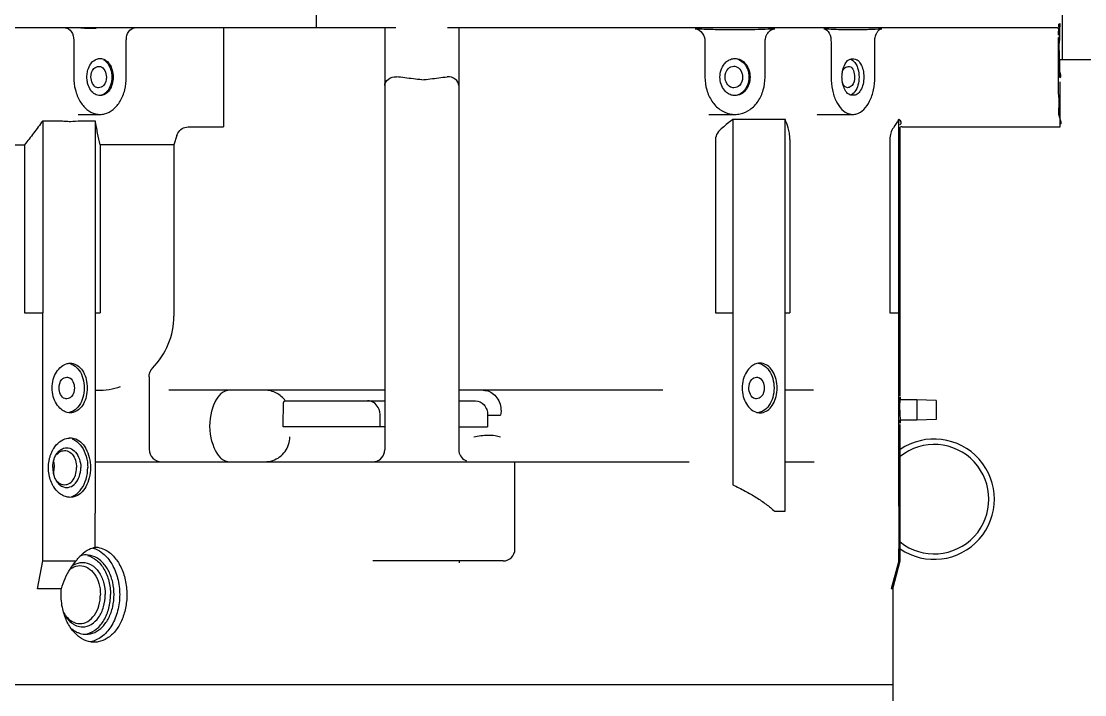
# Model space of a CAD drawing. Extents: x -18489 to 195597, y -1599 to 112111.
# Drawn here: x -16716.6 to -16662.1, y 8148.3 to 8182.8 of the extents above; entities that cross this region are included whole.
import ezdxf

# ---------------------------------------------------------------- set-up
doc = ezdxf.new("R2010")
doc.units = 0
doc.header["$LTSCALE"] = 100
doc.layers.add('188K-SM-03-F10-MECH-EQ-Y2257103$0$Micron CUP L10 CDA EQU$0$M-EQPM-AD', color=5, linetype='Continuous')

# ---------------------------------------------------------------- blocks, each defined once
blk = doc.blocks.new('188K-SM-03-F10-MECH-EQ-Y2257103$0$Micron CUP L10 CDA EQU$0$XCM7Q30CDA-200K$0$xCUP-L40-M03-HVAC-EQ$0$xCUP-L40-M03-HVAC-EQ$0$XCUP-L40-HVAC-EQ$0$C700')
for p, q in [((-558.58, -219.44), (-558.58, -113.21)), ((-558.58, -170.18), (536.79, -170.18)), ((-558.58, -219.44), (-562.38, -233.66)), ((-561.64, -233.66), (-557.82, -219.44)), ((-558.58, -219.44), (-557.82, -219.44)), ((-132.79, -219.44), (-120.54, -219.44)), ((-120.54, -219.44), (-123.25, -233.66)), ((-561.64, -233.66), (-562.38, -233.66)), ((-562.38, -233.66), (-562.38, -303.55)), ((-561.64, -233.66), (-561.64, -239.82)), ((-359.08, -233.66), (-292.27, -233.66)), ((-336.67, -233.54), (-336.68, -233.55)), ((-336.64, -232.6), (-336.64, -232.6)), ((-123.25, -233.66), (-140.38, -233.66)), ((-123.25, -233.66), (-123.22, -250.64)), ((-365.08, -239.65), (-365.08, -284.43)), ((-150.11, -240.65), (-150.11, -243.87)), ((-150.11, -243.87), (-150.11, -245.37)), ((-149.41, -240.51), (-149.6, -240.55)), ((-150.11, -245.37), (-150.13, -247.98)), ((-123.22, -250.64), (-123.25, -360.6)), ((-498.13, -259.04), (-503.56, -259.04)), ((-503.56, -259.04), (-503.56, -459.67)), ((-150.11, -458.92), (-150.11, -258.01)), ((-561.64, -261.69), (-561.64, -459.67)), ((-476.64, -459.67), (-476.64, -272.62)), ((-129.16, -276.74), (-129.29, -276.38)), ((-129.07, -276.98), (-129.16, -276.74)), ((-503.56, -284.43), (-518.41, -284.43)), ((-270.15, -284.43), (-454.29, -284.43)), ((-150.11, -284.43), (-270.15, -284.43)), ((-214.71, -286.13), (-214.71, -286.14)), ((-214.71, -286.14), (-214.05, -286.8)), ((-129.16, -286.03), (-129.29, -286.39)), ((-129.07, -285.79), (-129.16, -286.03)), ((-336.37, -506.58), (-336.37, -289.69)), ((-298.39, -506.58), (-298.39, -290.43)), ((-177.72, -327.82), (-177.72, -290.78)), ((-562.37, -304.11), (-562.36, -304.39)), ((-562.37, -304.11), (-562.36, -304.39)), ((-562.36, -304.39), (-562.36, -304.53)), ((-562.36, -304.53), (-562.36, -304.66)), ((-562.36, -304.53), (-562.33, -305.74)), ((-562.36, -304.66), (-562.33, -305.69)), ((-336.37, -302.27), (-351.09, -302.27)), ((-351.09, -308.3), (-351.09, -302.27)), ((-298.39, -302.27), (-246.46, -302.27)), ((-296.1, -302.27), (-296.1, -307.43)), ((-246.46, -302.27), (-246.46, -308.3)), ((-580.89, -306.09), (-570.93, -305.74)), ((-580.89, -315.68), (-580.89, -306.09)), ((-570.93, -305.74), (-562.33, -305.74)), ((-570.93, -316.03), (-570.93, -305.74)), ((-580.89, -315.68), (-570.93, -316.03)), ((-336.37, -315.65), (-344.86, -315.65)), ((-247.44, -315.65), (-298.39, -315.65)), ((-570.93, -316.03), (-562.33, -316.03)), ((-562.38, -318.22), (-562.38, -455.73)), ((-562.37, -317.66), (-562.36, -317.39)), ((-562.37, -317.66), (-562.36, -317.39)), ((-562.36, -317.24), (-562.33, -316.03)), ((-562.36, -317.11), (-562.33, -316.08)), ((-562.36, -317.24), (-562.36, -317.11)), ((-562.36, -317.39), (-562.36, -317.24)), ((-518.05, -320.99), (-503.56, -320.99)), ((-518.05, -320.99), (-503.56, -320.99)), ((-440.9, -320.99), (-336.42, -320.99)), ((-298.34, -320.99), (-187.79, -320.99)), ((-213.93, -318.48), (-214.71, -319.29)), ((-150.11, -320.99), (-151.24, -320.99)), ((-179.54, -332.37), (-179.53, -332.36)), ((-190.41, -446.56), (-190.41, -358.98)), ((-557.06, -360.6), (-561.64, -360.6)), ((-557.06, -449.37), (-557.06, -360.6)), ((-503.56, -360.6), (-505.94, -360.6)), ((-505.94, -449.37), (-505.94, -360.6)), ((-467.79, -360.6), (-476.64, -360.6)), ((-467.79, -449.37), (-467.79, -360.6)), ((-150.11, -360.6), (-152.62, -360.6)), ((-152.62, -446.56), (-152.62, -360.6)), ((-113.86, -360.6), (-123.25, -360.6)), ((-123.25, -458.92), (-123.25, -360.6)), ((-113.86, -446.56), (-113.86, -360.6)), ((-191.88, -451.33), (-190.41, -446.56)), ((-190.41, -446.56), (-152.62, -446.56)), ((-27.47, -446.56), (-113.86, -446.56)), ((-563.47, -455.81), (-644.26, -455.81)), ((-644.26, -455.81), (-644.26, -478.9)), ((-197.95, -455.81), (-215.8, -455.81)), ((-215.8, -506.58), (-215.8, -455.81)), ((-561.64, -459.67), (-561.68, -459.67)), ((-519.82, -462.15), (-538.19, -462.15)), ((-519.74, -462.15), (-519.74, -462.15)), ((-476.64, -459.67), (-503.56, -459.67)), ((-464.47, -462.15), (-477.81, -462.15)), ((-464.39, -462.15), (-464.41, -462.15)), ((-141.37, -462.15), (-152.6, -462.15)), ((-142.62, -458.92), (-150.11, -458.92)), ((-141.34, -462.15), (-141.35, -462.15)), ((-123.25, -458.92), (-131.83, -458.92)), ((-534.23, -474.56), (-534.05, -474.89)), ((-643.27, -501.51), (-643.27, -481.19)), ((-549.38, -481.19), (-549.38, -499.04)), ((-526.99, -499.04), (-526.99, -481.19)), ((-493.21, -481.19), (-493.21, -499.04)), ((-462.4, -499.04), (-462.4, -481.19)), ((-166.06, -481.19), (-166.06, -500.16)), ((-139.13, -500.16), (-139.13, -481.19)), ((-684.79, -490.14), (-643.91, -490.14)), ((-645.3, -552.94), (-645.3, -490.14)), ((-643.89, -491.17), (-643.88, -492.99)), ((-644.16, -508.62), (-644.16, -508.74)), ((-330.62, -506.58), (-642.84, -506.58)), ((310.72, -506.58), (-304.15, -506.58)), ((-263.41, -506.58), (-263.41, -538.32))]:
    blk.add_line(p, q)
for points in [[(-336.64, -232.6), (-336.67, -233.07), (-336.71, -233.39), (-336.72, -233.42)], [(-214.05, -286.8), (-213.28, -287.74), (-212.51, -288.85), (-211.77, -290.13), (-211.08, -291.56), (-210.46, -293.15), (-209.93, -294.86), (-209.5, -296.68), (-209.18, -298.59), (-208.97, -300.55), (-208.9, -302.54), (-208.95, -304.53), (-209.13, -306.51), (-209.43, -308.42), (-209.85, -310.25), (-210.36, -311.97), (-210.96, -313.58), (-211.64, -315.04), (-212.37, -316.35), (-213.14, -317.5), (-213.93, -318.48)], [(-177.72, -327.92), (-177.72, -328.02), (-177.73, -328.29), (-177.75, -328.57), (-177.79, -328.84), (-177.83, -329.11), (-177.89, -329.38), (-177.96, -329.64), (-178.04, -329.9), (-178.12, -330.15), (-178.22, -330.39), (-178.32, -330.62), (-178.43, -330.84), (-178.55, -331.05), (-178.66, -331.25), (-178.78, -331.44), (-178.91, -331.61), (-179.03, -331.78), (-179.15, -331.93), (-179.27, -332.07), (-179.38, -332.2), (-179.48, -332.3), (-179.53, -332.35)], [(-191.88, -451.33), (-192.1, -451.91), (-192.45, -452.62), (-192.89, -453.29), (-193.4, -453.89), (-193.99, -454.42), (-194.64, -454.88), (-195.35, -455.25), (-196.09, -455.53), (-196.86, -455.71), (-197.65, -455.8), (-197.95, -455.81)]]:
    blk.add_lwpolyline(points)
for centre, radius, start, end in [((-359.08, -239.65), 6, 90, 180), ((-579.83, -265.24), 30.79, 55.4711, 304.5289), ((-579.83, -265.24), 27.99, 51.367, 308.633), ((-342.37, -290.43), 6, 7.0566, 70), ((-292.39, -290.43), 6, 99.0029, 180), ((-219.04, -290.78), 6.35, 47.0518, 90), ((-184.07, -290.78), 6.35, 0, 89.9964), ((-219.04, -314.65), 6.35, 270, 312.9907), ((-152.43, -358.98), 37.98, 135.3369, 180), ((-563.36, -450.73), 5.08, 270, 281.0389)]:
    blk.add_arc(centre, radius, start, end)
for points, knots in [([(-166.33, -216.41), (-166.33, -214.07), (-165.88, -209.49), (-163.89, -203.11), (-160.72, -197.77), (-156.57, -193.89), (-152.58, -192.24), (-150.23, -192.04), (-149.55, -192.04)], [0, 0, 0, 0, 7.014846, 13.723668, 19.900582, 25.448703, 30.480275, 32.495264, 32.495264, 32.495264, 32.495264]), ([(-162.65, -216.41), (-162.65, -213.61), (-161.99, -208.15), (-159.09, -200.79), (-154.54, -195.14), (-150.17, -192.76), (-147.79, -192.27), (-147.48, -192.22)], [0, 0, 0, 0, 8.400631, 16.318618, 23.433928, 29.759765, 30.711026, 30.711026, 30.711026, 30.711026]), ([(-149.55, -192.04), (-148.6, -192.05), (-145.94, -192.37), (-143.48, -193.58), (-142.1, -194.57)], [0, 0, 0, 0, 2.861693, 7.962382, 7.962382, 7.962382, 7.962382]), ([(-145.42, -196.1), (-146.93, -196.1), (-150.12, -196.85), (-154.2, -199.93), (-157.34, -204.52), (-159.33, -210.18), (-159.78, -214.31), (-159.78, -216.41)], [0, 0, 0, 0, 4.548065, 9.482867, 14.986156, 21.004471, 27.320125, 27.320125, 27.320125, 27.320125]), ([(-146.11, -196.41), (-147.82, -196.83), (-151.23, -198.69), (-155.01, -203.4), (-157.43, -209.53), (-157.98, -214.08), (-157.98, -216.41)], [0, 0, 0, 0, 5.271531, 11.200956, 17.799279, 24.799805, 24.799805, 24.799805, 24.799805]), ([(-142.11, -200.06), (-142.6, -199.96), (-144.66, -199.76), (-148.49, -200.91), (-152.29, -204.76), (-154.73, -210.16), (-155.29, -214.29), (-155.29, -216.41)], [0, 0, 0, 0, 1.520957, 6.159853, 11.368399, 17.289726, 23.667163, 23.667163, 23.667163, 23.667163]), ([(-139.58, -197.85), (-140.03, -197.57), (-140.95, -197.07), (-141.93, -196.7), (-142.42, -196.55)], [0, 0, 0, 0, 1.591891, 3.138336, 3.138336, 3.138336, 3.138336]), ([(-138.11, -198.58), (-136.94, -200.16), (-134.92, -203.79), (-133.51, -208.44), (-133.04, -211.26), (-132.95, -211.97)], [0, 0, 0, 0, 5.926866, 12.315494, 14.485096, 14.485096, 14.485096, 14.485096]), ([(-142.28, -201.56), (-143.67, -201.56), (-146.66, -202.46), (-150.08, -205.93), (-152.28, -210.79), (-152.78, -214.5), (-152.78, -216.41)], [0, 0, 0, 0, 4.175006, 8.862698, 14.191892, 19.931586, 19.931586, 19.931586, 19.931586]), ([(-135.88, -204.63), (-136.57, -203.88), (-138.44, -202.3), (-140.89, -201.56), (-142.28, -201.56)], [0, 0, 0, 0, 3.065518, 7.240525, 7.240525, 7.240525, 7.240525]), ([(-133.94, -207.37), (-134.22, -206.87), (-134.81, -205.91), (-135.51, -205.03), (-135.88, -204.63)], [0, 0, 0, 0, 1.718769, 3.364389, 3.364389, 3.364389, 3.364389]), ([(-151.52, -240.61), (-152.69, -240.41), (-155.69, -239.42), (-159.93, -236.07), (-163.54, -230.57), (-165.82, -223.83), (-166.33, -218.92), (-166.33, -216.41)], [0, 0, 0, 0, 3.541232, 9.335855, 15.84693, 22.997872, 30.515726, 30.515726, 30.515726, 30.515726]), ([(-150.35, -239.77), (-151.67, -239.2), (-154.96, -237.16), (-159.09, -232.03), (-161.99, -224.68), (-162.65, -219.21), (-162.65, -216.41)], [0, 0, 0, 0, 4.312236, 11.427546, 19.345533, 27.746164, 27.746164, 27.746164, 27.746164]), ([(-159.78, -216.41), (-159.78, -218.52), (-159.33, -222.65), (-157.34, -228.31), (-154.2, -232.9), (-150.12, -235.97), (-146.93, -236.72), (-145.42, -236.72)], [0, 0, 0, 0, 6.315654, 12.333969, 17.837258, 22.77206, 27.320125, 27.320125, 27.320125, 27.320125]), ([(-146.11, -236.42), (-147.82, -235.99), (-151.23, -234.14), (-155.01, -229.43), (-157.43, -223.3), (-157.98, -218.75), (-157.98, -216.41)], [0, 0, 0, 0, 5.271531, 11.200956, 17.799279, 24.799805, 24.799805, 24.799805, 24.799805]), ([(-143.62, -232.92), (-145.17, -232.92), (-148.49, -231.91), (-152.29, -228.07), (-154.73, -222.66), (-155.29, -218.54), (-155.29, -216.41)], [0, 0, 0, 0, 4.638896, 9.847442, 15.768769, 22.146206, 22.146206, 22.146206, 22.146206]), ([(-142.28, -231.27), (-143.67, -231.27), (-146.66, -230.36), (-150.08, -226.9), (-152.28, -222.04), (-152.78, -218.33), (-152.78, -216.41)], [0, 0, 0, 0, 4.175006, 8.862698, 14.191892, 19.931586, 19.931586, 19.931586, 19.931586]), ([(-132.79, -219.44), (-133.29, -221.24), (-134.55, -224.72), (-137.11, -229.5), (-139.24, -232.36), (-140.38, -233.66)], [0, 0, 0, 0, 5.590973, 11.045485, 16.230835, 16.230835, 16.230835, 16.230835]), ([(-137.2, -229.42), (-137.53, -229.68), (-139.04, -230.7), (-140.89, -231.27), (-142.28, -231.27)], [0, 0, 0, 0, 1.279806, 5.454813, 5.454813, 5.454813, 5.454813]), ([(-141.54, -235.19), (-141.73, -235.42), (-143.03, -236.92), (-145.5, -239.06), (-148.22, -240.22), (-149.41, -240.51)], [0, 0, 0, 0, 0.9193, 5.945371, 9.638302, 9.638302, 9.638302, 9.638302]), ([(-561.64, -245.86), (-561.64, -244.51), (-561.64, -242.49), (-561.64, -240.48), (-561.64, -239.82)], [0, 0, 0, 0, 4.06387, 6.045821, 6.045821, 6.045821, 6.045821]), ([(-561.64, -261.69), (-561.64, -259.81), (-561.64, -256.17), (-561.63, -250.89), (-561.63, -247.5), (-561.64, -245.86)], [0, 0, 0, 0, 5.644868, 10.918023, 15.824693, 15.824693, 15.824693, 15.824693]), ([(-150.13, -247.98), (-150.13, -248.43), (-150.14, -250.29), (-150.13, -253.63), (-150.11, -256.52), (-150.11, -258.01)], [0, 0, 0, 0, 1.350378, 5.565257, 10.02212, 10.02212, 10.02212, 10.02212]), ([(-476.64, -272.62), (-478.79, -271.62), (-482.87, -269.58), (-488.59, -266.26), (-493.67, -262.81), (-496.74, -260.33), (-498.13, -259.04)], [0, 0, 0, 0, 7.111752, 13.707256, 19.821059, 25.512481, 25.512481, 25.512481, 25.512481]), ([(-147.67, -281.38), (-147.67, -279.64), (-147.29, -276.25), (-145.62, -271.67), (-142.93, -268.11), (-139.88, -266.41), (-137.96, -266.18), (-137.34, -266.18)], [0, 0, 0, 0, 5.230249, 10.127447, 14.481438, 18.346326, 20.213105, 20.213105, 20.213105, 20.213105]), ([(-138.33, -266.7), (-138.79, -266.88), (-140.69, -267.78), (-143.54, -270.65), (-145.78, -275.62), (-146.29, -279.43), (-146.29, -281.38)], [0, 0, 0, 0, 1.467455, 6.267331, 11.724061, 17.601115, 17.601115, 17.601115, 17.601115]), ([(-137.34, -266.18), (-136.71, -266.18), (-135.64, -266.31), (-134.62, -266.65), (-134.22, -266.81)], [0, 0, 0, 0, 1.891864, 3.190424, 3.190424, 3.190424, 3.190424]), ([(-134.22, -266.81), (-133.38, -267.16), (-131.27, -268.44), (-129.3, -270.75), (-128.3, -272.54), (-128.06, -273.02)], [0, 0, 0, 0, 2.751523, 7.288788, 8.9091, 8.9091, 8.9091, 8.9091]), ([(-131.94, -272.6), (-132.53, -272.11), (-134.15, -271.16), (-137.36, -271.16), (-140.38, -273.42), (-142.28, -277.03), (-142.72, -279.9), (-142.72, -281.38)], [0, 0, 0, 0, 2.289923, 5.485764, 8.969458, 13.026112, 17.489416, 17.489416, 17.489416, 17.489416]), ([(-134.41, -272.64), (-134.87, -272.64), (-136.35, -272.85), (-138.58, -274.51), (-140.22, -277.63), (-140.6, -280.1), (-140.6, -281.38)], [0, 0, 0, 0, 1.393796, 4.398482, 7.897346, 11.746945, 11.746945, 11.746945, 11.746945]), ([(-130.28, -274.47), (-130.52, -274.11), (-131.03, -273.44), (-131.63, -272.85), (-131.94, -272.6)], [0, 0, 0, 0, 1.290256, 2.510957, 2.510957, 2.510957, 2.510957]), ([(-128.06, -273.02), (-127.56, -274.04), (-126.96, -275.64), (-126.58, -277.29), (-126.48, -277.85)], [0, 0, 0, 0, 3.383754, 5.089323, 5.089323, 5.089323, 5.089323]), ([(-137.34, -296.59), (-137.96, -296.59), (-139.88, -296.36), (-142.93, -294.66), (-145.62, -291.1), (-147.29, -286.52), (-147.67, -283.13), (-147.67, -281.38)], [0, 0, 0, 0, 1.866742, 5.731416, 10.085621, 14.983228, 20.213079, 20.213079, 20.213079, 20.213079]), ([(-138.33, -296.06), (-138.79, -295.89), (-140.69, -294.99), (-143.54, -292.12), (-145.78, -287.15), (-146.29, -283.34), (-146.29, -281.38)], [0, 0, 0, 0, 1.467455, 6.267331, 11.724061, 17.601115, 17.601115, 17.601115, 17.601115]), ([(-131.94, -290.17), (-132.53, -290.66), (-134.15, -291.61), (-137.36, -291.61), (-140.38, -289.35), (-142.28, -285.74), (-142.72, -282.87), (-142.72, -281.38)], [0, 0, 0, 0, 2.289923, 5.485764, 8.969458, 13.026112, 17.489416, 17.489416, 17.489416, 17.489416]), ([(-134.41, -290.13), (-134.87, -290.13), (-136.35, -289.92), (-138.58, -288.25), (-140.22, -285.14), (-140.6, -282.67), (-140.6, -281.38)], [0, 0, 0, 0, 1.393796, 4.398482, 7.897346, 11.746945, 11.746945, 11.746945, 11.746945]), ([(-237.1, -284.43), (-238.43, -284.43), (-241.1, -284.86), (-244.7, -286.7), (-247.54, -289.56), (-249.36, -293.15), (-249.78, -295.81), (-249.78, -297.13)], [0, 0, 0, 0, 3.985302, 7.964525, 11.934093, 15.89498, 19.852295, 19.852295, 19.852295, 19.852295]), ([(-130.28, -288.3), (-130.52, -288.66), (-131.03, -289.33), (-131.63, -289.91), (-131.94, -290.17)], [0, 0, 0, 0, 1.290256, 2.510957, 2.510957, 2.510957, 2.510957]), ([(-126.48, -284.92), (-126.58, -285.48), (-126.83, -286.59), (-127.18, -287.67), (-127.38, -288.2)], [0, 0, 0, 0, 1.705583, 3.405833, 3.405833, 3.405833, 3.405833]), ([(-128.06, -289.74), (-128.3, -290.23), (-129.3, -292.02), (-131.54, -294.66), (-134.54, -296.25), (-136.29, -296.53), (-136.7, -296.56)], [0, 0, 0, 0, 1.620132, 6.157234, 10.186735, 11.449615, 11.449615, 11.449615, 11.449615]), ([(-343.97, -297.13), (-345.18, -297.42), (-347.66, -297.83), (-351.32, -298.11), (-354.73, -297.95), (-356.85, -297.48), (-357.78, -297.13)], [0, 0, 0, 0, 3.74989, 7.511407, 10.986845, 13.96661, 13.96661, 13.96661, 13.96661]), ([(-562.27, -310.89), (-562.27, -309.95), (-562.27, -308.38), (-562.41, -302.32), (-562.34, -305.2), (-562.33, -305.74)], [0, 0, 0, 0, 2.796617, 6.778631, 8.415734, 8.415734, 8.415734, 8.415734]), ([(-490.62, -309.47), (-491.15, -309.47), (-492.76, -309.66), (-495.32, -311.08), (-497.61, -314.04), (-499.05, -317.87), (-499.37, -320.7), (-499.37, -322.16)], [0, 0, 0, 0, 1.56275, 4.812456, 8.470493, 12.569647, 16.93866, 16.93866, 16.93866, 16.93866]), ([(-497.81, -322.16), (-497.81, -320.52), (-497.38, -317.35), (-495.5, -313.2), (-492.84, -310.51), (-490.79, -309.73), (-489.99, -309.58)], [0, 0, 0, 0, 4.905721, 9.460588, 13.467162, 15.893173, 15.893173, 15.893173, 15.893173]), ([(-481.42, -322.16), (-481.42, -320.7), (-481.78, -317.84), (-483.37, -314.01), (-485.81, -311.08), (-488.3, -309.75), (-489.75, -309.52), (-490.1, -309.49)], [0, 0, 0, 0, 4.376034, 8.52741, 12.286202, 15.626731, 16.678317, 16.678317, 16.678317, 16.678317]), ([(-348.8, -320.99), (-349.89, -320.99), (-352.11, -320.54), (-354.94, -318.6), (-356.99, -315.68), (-358.03, -312.11), (-358, -309.56), (-357.78, -308.3)], [0, 0, 0, 0, 3.259181, 6.58763, 10.073618, 13.744045, 17.579806, 17.579806, 17.579806, 17.579806]), ([(-351.09, -308.3), (-352.41, -308.3), (-354.63, -308.28), (-356.88, -308.15), (-357.78, -308.3)], [0, 0, 0, 0, 3.961009, 6.686744, 6.686744, 6.686744, 6.686744]), ([(-344.86, -315.65), (-346.49, -315.65), (-349.13, -314.28), (-350.78, -311.13), (-351.09, -309.24), (-351.09, -308.3)], [0, 0, 0, 0, 4.894046, 7.698558, 10.512372, 10.512372, 10.512372, 10.512372]), ([(-296.07, -307.43), (-296.25, -309.05), (-295.57, -313.01), (-291.78, -315.65), (-289.63, -315.65)], [0, 0, 0, 0, 4.890798, 11.338067, 11.338067, 11.338067, 11.338067]), ([(-246.46, -308.3), (-246.46, -309.67), (-246.79, -311.54), (-246.32, -315.65), (-247.44, -315.65)], [0, 0, 0, 0, 4.119483, 7.468231, 7.468231, 7.468231, 7.468231]), ([(-146.02, -322.16), (-146.02, -320.7), (-145.7, -317.87), (-144.29, -314.04), (-142.02, -311.08), (-139.46, -309.66), (-137.86, -309.47), (-137.34, -309.47)], [0, 0, 0, 0, 4.367338, 8.460522, 12.106482, 15.344156, 16.904695, 16.904695, 16.904695, 16.904695]), ([(-144.52, -322.16), (-144.52, -320.52), (-144.09, -317.35), (-142.22, -313.2), (-139.55, -310.51), (-137.5, -309.73), (-136.71, -309.58)], [0, 0, 0, 0, 4.905721, 9.460588, 13.467162, 15.893173, 15.893173, 15.893173, 15.893173]), ([(-137.34, -309.47), (-136.81, -309.47), (-135.54, -309.62), (-134.36, -310.13), (-133.73, -310.51)], [0, 0, 0, 0, 1.578032, 3.786262, 3.786262, 3.786262, 3.786262]), ([(-562.27, -310.89), (-562.27, -311.82), (-562.27, -313.4), (-562.41, -319.45), (-562.34, -316.57), (-562.33, -316.03)], [0, 0, 0, 0, 2.796625, 6.778639, 8.415742, 8.415742, 8.415742, 8.415742]), ([(-247.44, -315.65), (-246.86, -316.47), (-245.49, -317.98), (-242.98, -319.68), (-240.13, -320.75), (-238.1, -320.99), (-237.1, -320.99)], [0, 0, 0, 0, 3.009147, 6.021967, 9.039043, 12.061246, 12.061246, 12.061246, 12.061246]), ([(-133.73, -310.51), (-133.4, -310.7), (-132.04, -311.64), (-130.04, -314.01), (-128.44, -317.84), (-128.07, -320.7), (-128.07, -322.16)], [0, 0, 0, 0, 1.160783, 4.933978, 9.093032, 13.469156, 13.469156, 13.469156, 13.469156]), ([(-492.76, -322.16), (-492.76, -320.63), (-492.17, -317.88), (-489.72, -316.75), (-488.82, -316.68)], [0, 0, 0, 0, 4.592195, 7.298767, 7.298767, 7.298767, 7.298767]), ([(-488.82, -316.68), (-488.53, -316.65), (-486.1, -316.81), (-484.9, -320.08), (-484.9, -322.16)], [0, 0, 0, 0, 0.871204, 7.094359, 7.094359, 7.094359, 7.094359]), ([(-151.24, -320.99), (-153.25, -320.99), (-157.26, -321.3), (-161.18, -322.24), (-163.08, -322.85)], [0, 0, 0, 0, 6.023966, 12.02229, 12.02229, 12.02229, 12.02229]), ([(-139.47, -322.16), (-139.47, -320.63), (-138.88, -317.88), (-136.43, -316.75), (-135.54, -316.68)], [0, 0, 0, 0, 4.592195, 7.298767, 7.298767, 7.298767, 7.298767]), ([(-135.54, -316.68), (-135.25, -316.65), (-132.81, -316.81), (-131.61, -320.08), (-131.61, -322.16)], [0, 0, 0, 0, 0.871204, 7.094359, 7.094359, 7.094359, 7.094359]), ([(-499.37, -322.16), (-499.37, -323.62), (-499.05, -326.45), (-497.61, -330.28), (-495.32, -333.24), (-492.76, -334.66), (-491.15, -334.85), (-490.62, -334.85)], [0, 0, 0, 0, 4.369307, 8.468594, 12.126354, 15.375951, 16.938651, 16.938651, 16.938651, 16.938651]), ([(-492.26, -333.89), (-493.42, -333.22), (-495.51, -331.12), (-497.38, -326.97), (-497.81, -323.79), (-497.81, -322.16)], [0, 0, 0, 0, 4.006574, 8.561441, 13.467162, 13.467162, 13.467162, 13.467162]), ([(-488.84, -327.64), (-489.12, -327.66), (-491.56, -327.51), (-492.76, -324.23), (-492.76, -322.16)], [0, 0, 0, 0, 0.871204, 7.094359, 7.094359, 7.094359, 7.094359]), ([(-484.9, -322.16), (-484.9, -323.69), (-485.49, -326.43), (-487.94, -327.57), (-488.84, -327.64)], [0, 0, 0, 0, 4.592195, 7.298767, 7.298767, 7.298767, 7.298767]), ([(-487.03, -333.81), (-486.7, -333.61), (-485.35, -332.67), (-483.36, -330.3), (-481.78, -326.47), (-481.42, -323.62), (-481.42, -322.16)], [0, 0, 0, 0, 1.156159, 4.915233, 9.066469, 13.442207, 13.442207, 13.442207, 13.442207]), ([(-137.34, -334.85), (-137.86, -334.85), (-139.46, -334.66), (-142.02, -333.24), (-144.29, -330.27), (-145.7, -326.45), (-146.02, -323.61), (-146.02, -322.16)], [0, 0, 0, 0, 1.560484, 4.798049, 8.443735, 12.537049, 16.904686, 16.904686, 16.904686, 16.904686]), ([(-138.98, -333.89), (-140.13, -333.22), (-142.22, -331.12), (-144.09, -326.97), (-144.52, -323.79), (-144.52, -322.16)], [0, 0, 0, 0, 4.006574, 8.561441, 13.467162, 13.467162, 13.467162, 13.467162]), ([(-135.55, -327.64), (-135.84, -327.66), (-138.27, -327.51), (-139.47, -324.23), (-139.47, -322.16)], [0, 0, 0, 0, 0.871204, 7.094359, 7.094359, 7.094359, 7.094359]), ([(-128.07, -322.16), (-128.07, -323.62), (-128.44, -326.48), (-130.04, -330.31), (-132.51, -333.24), (-135, -334.57), (-136.46, -334.8), (-136.81, -334.83)], [0, 0, 0, 0, 4.375823, 8.534738, 12.308213, 15.660592, 16.713551, 16.713551, 16.713551, 16.713551]), ([(-131.61, -322.16), (-131.61, -323.69), (-132.2, -326.43), (-134.65, -327.57), (-135.55, -327.64)], [0, 0, 0, 0, 4.592195, 7.298767, 7.298767, 7.298767, 7.298767]), ([(-490.62, -334.85), (-490.1, -334.85), (-488.84, -334.7), (-487.66, -334.19), (-487.03, -333.81)], [0, 0, 0, 0, 1.576669, 3.778028, 3.778028, 3.778028, 3.778028]), ([(-152.62, -446.56), (-152.19, -448.57), (-151.33, -452.68), (-150.52, -456.81), (-150.11, -458.92)], [0, 0, 0, 0, 6.160226, 12.615173, 12.615173, 12.615173, 12.615173]), ([(-123.25, -458.92), (-121.71, -456.79), (-118.64, -452.63), (-115.46, -448.55), (-113.86, -446.56)], [0, 0, 0, 0, 7.874, 15.525049, 15.525049, 15.525049, 15.525049]), ([(-558.91, -455.37), (-558.36, -454.51), (-557.42, -452.6), (-557.06, -450.47), (-557.06, -449.37)], [0, 0, 0, 0, 3.047976, 6.339919, 6.339919, 6.339919, 6.339919]), ([(-505.94, -449.37), (-505.94, -450.46), (-505.77, -452.49), (-505.28, -454.47), (-504.98, -455.37)], [0, 0, 0, 0, 3.260999, 6.090388, 6.090388, 6.090388, 6.090388]), ([(-471.36, -455.37), (-470.39, -454.59), (-468.65, -452.89), (-467.79, -450.51), (-467.79, -449.37)], [0, 0, 0, 0, 3.752971, 7.157917, 7.157917, 7.157917, 7.157917]), ([(-643.32, -475.88), (-643.33, -475.04), (-643.36, -471.87), (-643.97, -466.42), (-642.92, -462.14), (-645.37, -457.14), (-644.17, -457.05)], [0, 0, 0, 0, 2.529872, 9.613376, 15.240058, 18.854606, 18.854606, 18.854606, 18.854606]), ([(-476.64, -459.67), (-475.76, -458.94), (-474.01, -457.49), (-472.24, -456.07), (-471.36, -455.37)], [0, 0, 0, 0, 3.423867, 6.803986, 6.803986, 6.803986, 6.803986]), ([(-538.19, -462.17), (-538.84, -462.17), (-540.94, -462.46), (-544.24, -464.71), (-547.11, -469.11), (-548.96, -474.8), (-549.38, -479.01), (-549.38, -481.19)], [0, 0, 0, 0, 1.962567, 6.258772, 11.448714, 17.49656, 24.044012, 24.044012, 24.044012, 24.044012]), ([(-526.99, -481.19), (-526.99, -479.01), (-527.41, -474.8), (-529.26, -469.11), (-532.13, -464.71), (-535.43, -462.46), (-537.53, -462.17), (-538.19, -462.17)], [0, 0, 0, 0, 6.547452, 12.595298, 17.78524, 22.081445, 24.044012, 24.044012, 24.044012, 24.044012]), ([(-477.81, -462.16), (-478.7, -462.16), (-481.44, -462.44), (-485.84, -464.49), (-489.97, -468.89), (-492.61, -474.68), (-493.21, -479), (-493.21, -481.19)], [0, 0, 0, 0, 2.690228, 8.20299, 14.107719, 20.428712, 27.007209, 27.007209, 27.007209, 27.007209]), ([(-462.4, -481.19), (-462.4, -479), (-463, -474.68), (-465.65, -468.89), (-469.77, -464.49), (-474.17, -462.44), (-476.91, -462.16), (-477.81, -462.16)], [0, 0, 0, 0, 6.578497, 12.89949, 18.804219, 24.316981, 27.007209, 27.007209, 27.007209, 27.007209]), ([(-152.6, -462.16), (-153.38, -462.16), (-155.82, -462.45), (-159.73, -464.58), (-163.28, -468.99), (-165.55, -474.74), (-166.06, -479.01), (-166.06, -481.19)], [0, 0, 0, 0, 2.354979, 7.29704, 12.855876, 19.041803, 25.604796, 25.604796, 25.604796, 25.604796]), ([(-139.13, -481.19), (-139.13, -479.01), (-139.65, -474.74), (-141.91, -468.99), (-145.47, -464.58), (-149.37, -462.45), (-151.81, -462.16), (-152.6, -462.16)], [0, 0, 0, 0, 6.562993, 12.74892, 18.307756, 23.249817, 25.604796, 25.604796, 25.604796, 25.604796]), ([(-131.83, -458.92), (-132.81, -458.92), (-134.67, -458.71), (-138.28, -458.53), (-140.89, -458.92), (-142.62, -458.92)], [0, 0, 0, 0, 2.943203, 5.603486, 10.802304, 10.802304, 10.802304, 10.802304]), ([(-543.78, -481.29), (-543.78, -480.07), (-543.53, -477.72), (-542.37, -474.69), (-540.66, -472.34), (-538.92, -471.95), (-538.19, -471.95)], [0, 0, 0, 0, 3.668246, 6.986674, 9.735408, 11.94728, 11.94728, 11.94728, 11.94728]), ([(-541.32, -481.29), (-541.32, -479.91), (-540.99, -477.27), (-539.56, -473.99), (-537.9, -472.31), (-536.98, -472.02)], [0, 0, 0, 0, 4.167902, 7.826499, 10.712001, 10.712001, 10.712001, 10.712001]), ([(-538.19, -471.95), (-537.45, -471.95), (-535.72, -472.33), (-534.68, -473.76), (-534.23, -474.56)], [0, 0, 0, 0, 2.211872, 4.960606, 4.960606, 4.960606, 4.960606]), ([(-485.51, -481.29), (-485.51, -480.06), (-485.13, -477.65), (-483.48, -474.5), (-480.94, -472.31), (-478.82, -471.77), (-477.81, -471.77)], [0, 0, 0, 0, 3.690302, 7.201456, 10.442393, 13.477775, 13.477775, 13.477775, 13.477775]), ([(-484.92, -481.29), (-484.92, -479.89), (-484.43, -477.15), (-482.32, -473.73), (-479.75, -472.12), (-478.18, -471.84), (-477.8, -471.81)], [0, 0, 0, 0, 4.200727, 8.143063, 11.737258, 12.885803, 12.885803, 12.885803, 12.885803]), ([(-475.81, -472.1), (-475.48, -472.21), (-474.5, -472.62), (-473.63, -473.25), (-473.11, -473.75)], [0, 0, 0, 0, 1.028115, 3.174468, 3.174468, 3.174468, 3.174468]), ([(-473.11, -473.75), (-472.84, -474), (-471.8, -475.14), (-471.06, -476.54), (-470.69, -477.65)], [0, 0, 0, 0, 1.110002, 4.621155, 4.621155, 4.621155, 4.621155]), ([(-159.33, -481.29), (-159.33, -480.07), (-159.01, -477.69), (-157.6, -474.57), (-155.4, -472.35), (-153.49, -471.77), (-152.6, -471.77)], [0, 0, 0, 0, 3.679291, 7.095441, 10.100371, 12.776657, 12.776657, 12.776657, 12.776657]), ([(-158.62, -481.29), (-158.62, -479.9), (-158.21, -477.21), (-156.43, -473.83), (-154.14, -472.13), (-152.73, -471.85), (-152.4, -471.81)], [0, 0, 0, 0, 4.184347, 7.98746, 11.253423, 12.261659, 12.261659, 12.261659, 12.261659]), ([(-538.99, -481.29), (-538.99, -479.79), (-538.7, -477.16), (-536.47, -475.97), (-535.7, -475.87)], [0, 0, 0, 0, 4.517867, 6.840963, 6.840963, 6.840963, 6.840963]), ([(-535.7, -475.87), (-535.47, -475.83), (-533.92, -475.81), (-533.07, -477.67), (-532.76, -478.88)], [0, 0, 0, 0, 0.709443, 4.450287, 4.450287, 4.450287, 4.450287]), ([(-534.05, -474.89), (-533.6, -475.76), (-533.11, -477.09), (-532.83, -478.47), (-532.77, -478.88)], [0, 0, 0, 0, 2.954268, 4.206093, 4.206093, 4.206093, 4.206093]), ([(-481.72, -481.29), (-481.72, -479.74), (-480.85, -476.91), (-478.23, -475.81), (-477.22, -475.77)], [0, 0, 0, 0, 4.665338, 7.707872, 7.707872, 7.707872, 7.707872]), ([(-477.22, -475.77), (-476.88, -475.76), (-474.36, -475.99), (-472.72, -479.14), (-472.72, -481.29)], [0, 0, 0, 0, 1.00494, 7.455908, 7.455908, 7.455908, 7.455908]), ([(-336.37, -476.97), (-336.37, -478.17), (-334.69, -480.72), (-331.86, -481.62), (-330.38, -481.43)], [0, 0, 0, 0, 3.578044, 8.049546, 8.049546, 8.049546, 8.049546]), ([(-298.39, -476.97), (-298.39, -478.17), (-300.08, -480.72), (-302.91, -481.62), (-304.39, -481.43)], [0, 0, 0, 0, 3.578043, 8.049546, 8.049546, 8.049546, 8.049546]), ([(-155.82, -481.29), (-155.82, -479.76), (-155.23, -477.02), (-152.78, -475.88), (-151.88, -475.81)], [0, 0, 0, 0, 4.592195, 7.298767, 7.298767, 7.298767, 7.298767]), ([(-151.88, -475.81), (-151.59, -475.79), (-149.16, -475.94), (-147.96, -479.22), (-147.96, -481.29)], [0, 0, 0, 0, 0.871204, 7.094359, 7.094359, 7.094359, 7.094359]), ([(-644.16, -481.04), (-645.35, -481.09), (-643.8, -484.15), (-644, -485.6), (-643.99, -486.1)], [0, 0, 0, 0, 3.574834, 5.062962, 5.062962, 5.062962, 5.062962]), ([(-643.87, -494.89), (-643.87, -493.07), (-643.91, -489.36), (-643.98, -485.78), (-644.24, -479.02), (-643.98, -485.79), (-643.92, -488.83), (-643.89, -491.8), (-643.88, -492.99)], [0, 0, 0, 0, 5.46678, 10.279553, 13.85415, 17.428984, 22.241631, 25.813331, 25.813331, 25.813331, 25.813331]), ([(-538.19, -490.64), (-538.92, -490.64), (-540.66, -490.25), (-542.37, -487.9), (-543.53, -484.87), (-543.78, -482.52), (-543.78, -481.29)], [0, 0, 0, 0, 2.211872, 4.960606, 8.279034, 11.94728, 11.94728, 11.94728, 11.94728]), ([(-539.87, -487.8), (-540.29, -487.07), (-540.99, -484.91), (-541.32, -482.68), (-541.32, -481.29)], [0, 0, 0, 0, 2.540516, 6.708418, 6.708418, 6.708418, 6.708418]), ([(-535.74, -486.72), (-535.97, -486.76), (-538.3, -486.74), (-538.99, -483.29), (-538.99, -481.29)], [0, 0, 0, 0, 0.709443, 6.696123, 6.696123, 6.696123, 6.696123]), ([(-532.68, -483.73), (-532.86, -484.43), (-533.53, -485.84), (-534.97, -486.61), (-535.74, -486.72)], [0, 0, 0, 0, 2.155278, 4.478373, 4.478373, 4.478373, 4.478373]), ([(-532.77, -483.71), (-532.83, -484.12), (-533.13, -485.62), (-533.69, -487.06), (-534.23, -488.03)], [0, 0, 0, 0, 1.251825, 4.570254, 4.570254, 4.570254, 4.570254]), ([(-477.81, -490.82), (-478.82, -490.82), (-480.94, -490.27), (-483.48, -488.09), (-485.13, -484.94), (-485.51, -482.52), (-485.51, -481.29)], [0, 0, 0, 0, 3.035382, 6.276319, 9.787472, 13.477775, 13.477775, 13.477775, 13.477775]), ([(-478.93, -490.58), (-480.09, -490.25), (-482.33, -488.85), (-484.43, -485.44), (-484.92, -482.69), (-484.92, -481.29)], [0, 0, 0, 0, 3.594195, 7.53653, 11.737258, 11.737258, 11.737258, 11.737258]), ([(-477.22, -486.82), (-477.55, -486.83), (-480.08, -486.6), (-481.72, -483.44), (-481.72, -481.29)], [0, 0, 0, 0, 1.00494, 7.455908, 7.455908, 7.455908, 7.455908]), ([(-472.72, -481.29), (-472.72, -482.85), (-473.59, -485.68), (-476.21, -486.78), (-477.22, -486.82)], [0, 0, 0, 0, 4.665338, 7.707872, 7.707872, 7.707872, 7.707872]), ([(-317.38, -479.86), (-318.83, -480.02), (-321.72, -480.36), (-326.05, -480.88), (-328.94, -481.24), (-330.38, -481.43)], [0, 0, 0, 0, 4.35709, 8.748895, 13.088495, 13.088495, 13.088495, 13.088495]), ([(-317.38, -479.86), (-315.94, -480.02), (-313.04, -480.36), (-308.71, -480.88), (-305.82, -481.24), (-304.39, -481.43)], [0, 0, 0, 0, 4.357091, 8.748895, 13.088495, 13.088495, 13.088495, 13.088495]), ([(-152.6, -490.82), (-153.49, -490.82), (-155.4, -490.24), (-157.6, -488.02), (-159.01, -484.9), (-159.33, -482.52), (-159.33, -481.29)], [0, 0, 0, 0, 2.676286, 5.681216, 9.097367, 12.776657, 12.776657, 12.776657, 12.776657]), ([(-154.34, -490.16), (-155, -489.8), (-156.57, -488.46), (-158.21, -485.37), (-158.62, -482.69), (-158.62, -481.29)], [0, 0, 0, 0, 2.250549, 6.053662, 10.238009, 10.238009, 10.238009, 10.238009]), ([(-151.9, -486.78), (-152.18, -486.8), (-154.62, -486.65), (-155.82, -483.37), (-155.82, -481.29)], [0, 0, 0, 0, 0.871204, 7.094359, 7.094359, 7.094359, 7.094359]), ([(-147.96, -481.29), (-147.96, -482.83), (-148.55, -485.57), (-151, -486.7), (-151.9, -486.78)], [0, 0, 0, 0, 4.592195, 7.298767, 7.298767, 7.298767, 7.298767]), ([(-643.99, -486.1), (-643.95, -487.21), (-643.92, -488.9), (-643.9, -490.59), (-643.89, -491.17)], [0, 0, 0, 0, 3.324578, 5.074028, 5.074028, 5.074028, 5.074028]), ([(-536.91, -490.38), (-537.78, -490.03), (-538.92, -489.22), (-539.68, -488.13), (-539.87, -487.8)], [0, 0, 0, 0, 2.828715, 3.972117, 3.972117, 3.972117, 3.972117]), ([(-534.23, -488.03), (-534.68, -488.83), (-535.58, -490.06), (-536.98, -490.51), (-537.48, -490.59)], [0, 0, 0, 0, 2.748734, 4.270321, 4.270321, 4.270321, 4.270321]), ([(-473.11, -488.84), (-473.63, -489.34), (-474.89, -490.25), (-476.4, -490.71), (-477.22, -490.79)], [0, 0, 0, 0, 2.146353, 4.608333, 4.608333, 4.608333, 4.608333]), ([(-470.69, -484.94), (-471.06, -486.05), (-471.8, -487.45), (-472.84, -488.59), (-473.11, -488.84)], [0, 0, 0, 0, 3.511153, 4.621155, 4.621155, 4.621155, 4.621155]), ([(-147.84, -488.03), (-148.41, -488.84), (-149.63, -490.07), (-151.24, -490.66), (-151.89, -490.76)], [0, 0, 0, 0, 3.00493, 4.994408, 4.994408, 4.994408, 4.994408]), ([(-643.87, -494.89), (-643.87, -496.71), (-643.91, -500.41), (-643.98, -504), (-644.24, -510.76), (-643.98, -503.98), (-643.93, -501.46), (-643.9, -499.19), (-643.89, -498.61)], [0, 0, 0, 0, 5.46678, 10.279553, 13.85415, 17.428984, 22.241631, 23.991154, 23.991154, 23.991154, 23.991154]), ([(-643.99, -503.68), (-643.95, -502.57), (-643.92, -500.88), (-643.9, -499.19), (-643.89, -498.61)], [0, 0, 0, 0, 3.324362, 5.073885, 5.073885, 5.073885, 5.073885]), ([(-523.36, -506.01), (-524.51, -505.95), (-526.75, -503.43), (-526.99, -500.67), (-526.99, -499.04)], [0, 0, 0, 0, 3.429038, 8.324469, 8.324469, 8.324469, 8.324469]), ([(-457.41, -506.01), (-458.82, -505.96), (-461.79, -503.92), (-462.4, -500.7), (-462.4, -499.04)], [0, 0, 0, 0, 4.248193, 9.230195, 9.230195, 9.230195, 9.230195]), ([(-134.68, -506.54), (-135.94, -506.53), (-138.57, -504.57), (-139.13, -501.69), (-139.13, -500.16)], [0, 0, 0, 0, 3.758699, 8.348716, 8.348716, 8.348716, 8.348716]), ([(-644.03, -505.17), (-644.07, -506.36), (-644.25, -511.03), (-644.04, -505.6), (-644, -504.17), (-643.99, -503.68)], [0, 0, 0, 0, 3.574834, 7.149668, 8.638012, 8.638012, 8.638012, 8.638012]), ([(-642.84, -506.58), (-643.89, -506.58), (-643.06, -504.48), (-643.29, -502.89), (-643.51, -502.85)], [0, 0, 0, 0, 3.167287, 3.815387, 3.815387, 3.815387, 3.815387]), ([(-549.57, -501.57), (-549.72, -502.36), (-550.13, -503.59), (-550.85, -504.65), (-551.16, -504.99)], [0, 0, 0, 0, 2.408463, 3.806047, 3.806047, 3.806047, 3.806047]), ([(-523.36, -506.01), (-526.68, -505.85), (-532.15, -505.62), (-537.63, -505.58), (-539.78, -505.59)], [0, 0, 0, 0, 9.965579, 16.42302, 16.42302, 16.42302, 16.42302]), ([(-471.11, -505.64), (-475.56, -505.57), (-484.6, -505.57), (-493.63, -505.85), (-498.21, -506.01)], [0, 0, 0, 0, 13.354691, 27.099417, 27.099417, 27.099417, 27.099417]), ([(-166.35, -502.52), (-166.55, -503.26), (-167.33, -505.02), (-169.05, -506.38), (-170.19, -506.52)], [0, 0, 0, 0, 2.288063, 5.743963, 5.743963, 5.743963, 5.743963]), ([(-142.68, -506.42), (-144, -506.4), (-146.65, -506.37), (-149.29, -506.35), (-150.61, -506.34)], [0, 0, 0, 0, 3.978351, 7.934867, 7.934867, 7.934867, 7.934867])]:
    blk.add_open_spline(points, degree=3, knots=knots)
for points, start_tangent, end_tangent in [([(-142.1, -194.57), (-138.11, -198.58)], (0.812247, -0.583313), (0.594617, -0.804009)), ([(-143.92, -196.22), (-145.42, -196.1)], (-0.988918, 0.148464), (-1, 0)), ([(-142.42, -196.55), (-143.92, -196.22)], (-0.957865, 0.287218), (-0.988918, 0.148464)), ([(-139.15, -201.17), (-142.11, -200.06)], (-0.865259, 0.501325), (-0.982525, 0.18613)), ([(-138.23, -198.83), (-139.58, -197.85)], (-0.773963, 0.633231), (-0.84629, 0.532722)), ([(-137.79, -202.11), (-139.15, -201.17)], (-0.775224, 0.631686), (-0.865259, 0.501325)), ([(-135.37, -204.74), (-137.79, -202.11)], (-0.57725, 0.816568), (-0.775224, 0.631686)), ([(-133.9, -207.28), (-135.37, -204.74)], (-0.425353, 0.905027), (-0.57725, 0.816568)), ([(-132.95, -211.97), (-132.65, -216.41)], (0.131483, -0.991318), (0, -1)), ([(-132.65, -216.41), (-132.79, -219.44)], (0, -1), (-0.089431, -0.995993)), ([(-139.15, -231.66), (-143.62, -232.92)], (-0.865259, -0.501325), (-1, 0)), ([(-140.38, -233.66), (-141.54, -235.19)], (-0.568976, -0.822354), (-0.637519, -0.770435)), ([(-138.32, -231.12), (-139.15, -231.66)], (-0.812515, -0.58294), (-0.865259, -0.501325)), ([(-145.42, -236.72), (-143.92, -236.61)], (1, 0), (0.988918, 0.148464)), ([(-143.92, -236.61), (-142.53, -236.31)], (0.988918, 0.148464), (0.960792, 0.277271)), ([(-150.11, -240.77), (-151.52, -240.61)], (-0.998759, 0.049798), (-0.985074, 0.172133)), ([(-148.71, -240.34), (-150.35, -239.77)], (-0.964434, 0.264324), (-0.92058, 0.390553)), ([(-149.6, -240.55), (-150.11, -240.65)], (-0.976681, -0.214697), (-0.986256, -0.165226)), ([(-133.03, -272.84), (-134.41, -272.64)], (-0.95429, 0.298881), (-1, 0)), ([(-130.54, -274.54), (-133.03, -272.84)], (-0.664988, 0.746854), (-0.95429, 0.298881)), ([(-129.29, -276.38), (-130.28, -274.47)], (-0.370048, 0.929013), (-0.550482, 0.834847)), ([(-128.36, -281.38), (-129.07, -276.98)], (0, 1), (-0.321188, 0.947015)), ([(-129.1, -280.08), (-129.17, -281.38)], (-0.106038, -0.994362), (0, -1)), ([(-129.1, -282.69), (-129.17, -281.38)], (-0.106038, 0.994362), (0, 1)), ([(-128.89, -278.8), (-129.1, -280.08)], (-0.213409, -0.976963), (-0.106038, -0.994362)), ([(-128.89, -283.97), (-129.1, -282.69)], (-0.213409, 0.976963), (-0.106038, 0.994362)), ([(-128.36, -281.38), (-129.07, -285.79)], (0, -1), (-0.321188, -0.947015)), ([(-128.75, -278.21), (-128.89, -278.8)], (-0.26515, -0.964207), (-0.213409, -0.976963)), ([(-126.48, -277.85), (-126.16, -281.38)], (0.178873, -0.983872), (0, -1)), ([(-126.16, -281.38), (-126.48, -284.92)], (0, -1), (-0.178889, -0.983869)), ([(-130.54, -288.23), (-133.03, -289.92)], (-0.664988, -0.746854), (-0.95429, -0.298881)), ([(-129.29, -286.39), (-130.28, -288.3)], (-0.370048, -0.929013), (-0.550482, -0.834847)), ([(-128.75, -284.56), (-128.89, -283.97)], (-0.26515, 0.964207), (-0.213409, 0.976963)), ([(-127.38, -288.2), (-128.06, -289.74)], (-0.354293, -0.935134), (-0.444431, -0.895813)), ([(-133.03, -289.92), (-134.41, -290.13)], (-0.95429, -0.298881), (-1, 0)), ([(-136.7, -296.56), (-137.34, -296.59)], (-0.996817, -0.079719), (-1, -0.000447)), ([(-490.1, -309.49), (-490.62, -309.47)], (-0.996815, 0.079748), (-1, 0.000298)), ([(-489.72, -334.79), (-492.26, -333.89)], (-0.98949, 0.144604), (-0.865259, 0.501325)), ([(-136.43, -334.79), (-138.98, -333.89)], (-0.989504, 0.144504), (-0.865259, 0.501325)), ([(-136.81, -334.83), (-137.34, -334.85)], (-0.996816, -0.07974), (-1, -0.000374)), ([(-561.68, -459.67), (-562.24, -456.92)], (-0.999986, -0.005371), (0.992583, 0.121566)), ([(-561.64, -459.67), (-558.91, -455.37)], (0.527696, 0.849433), (0.544353, 0.838856)), ([(-504.98, -455.37), (-503.56, -459.67)], (0.318423, -0.947949), (0.306134, -0.951988)), ([(-477.81, -471.77), (-475.81, -472.1)], (1, 0), (0.949423, -0.314)), ([(-152.6, -471.77), (-150.02, -472.5)], (1, 0), (0.865259, -0.501325)), ([(-150.02, -472.5), (-147.84, -474.56)], (0.865259, -0.501325), (0.57725, -0.816568)), ([(-643.28, -478.5), (-643.32, -475.88)], (-0.007778, 0.99997), (-0.01643, 0.999865)), ([(-643.27, -481.19), (-643.28, -478.5)], (0, 1), (-0.007778, 0.99997)), ([(-532.77, -478.88), (-532.64, -480.02)], (0.152501, -0.988303), (0.077926, -0.996959)), ([(-470.69, -477.65), (-470.1, -481.29)], (0.317434, -0.94828), (0, -1)), ([(-147.84, -474.56), (-146.38, -477.65)], (0.57725, -0.816568), (0.28076, -0.959778)), ([(-146.38, -477.65), (-145.92, -480.02)], (0.28076, -0.959778), (0.095142, -0.995464)), ([(-532.64, -482.57), (-532.77, -483.71)], (-0.077926, -0.996959), (-0.152501, -0.988303)), ([(-532.64, -480.02), (-532.59, -481.29)], (0.077926, -0.996959), (0, -1)), ([(-532.59, -481.29), (-532.64, -482.57)], (0, -1), (-0.077926, -0.996959)), ([(-470.1, -481.29), (-470.69, -484.94)], (0, -1), (-0.317434, -0.94828)), ([(-145.92, -482.57), (-146.38, -484.94)], (-0.095142, -0.995464), (-0.28076, -0.959778)), ([(-145.92, -480.02), (-145.86, -481.29)], (0.095142, -0.995464), (0, -1)), ([(-145.86, -481.29), (-145.92, -482.57)], (0, -1), (-0.095142, -0.995464)), ([(-146.38, -484.94), (-147.84, -488.03)], (-0.28076, -0.959778), (-0.57725, -0.816568)), ([(-537.48, -490.59), (-538.19, -490.64)], (-0.98846, -0.151479), (-1, 0)), ([(-477.22, -490.79), (-477.81, -490.82)], (-0.995358, -0.096244), (-1, 0)), ([(-151.89, -490.76), (-152.6, -490.82)], (-0.98846, -0.151483), (-1, 0)), ([(-549.38, -499.04), (-549.57, -501.57)], (0, -1), (-0.182865, -0.983138)), ([(-493.21, -499.04), (-493.51, -501.56)], (-0.000001, -1), (-0.251815, -0.967775)), ([(-166.06, -500.16), (-166.35, -502.52)], (0.000006, -1), (-0.260257, -0.965539)), ([(-644.03, -505.17), (-644.16, -508.74)], (-0.03399, -0.999422), (-0.99891, 0.046678)), ([(-546.32, -505.73), (-553.01, -506.01)], (-0.999454, -0.033051), (-0.99884, -0.048153)), ([(-552.32, -505.85), (-553.01, -506.01)], (-0.92615, -0.377155), (-0.99884, -0.048153)), ([(-551.16, -504.99), (-552.32, -505.85)], (-0.670603, -0.741817), (-0.92615, -0.377155)), ([(-543.03, -505.64), (-546.32, -505.73)], (-0.999787, -0.020632), (-0.999454, -0.033051)), ([(-539.78, -505.59), (-543.03, -505.64)], (-0.999977, -0.006792), (-0.999787, -0.020632)), ([(-496.38, -505.47), (-498.21, -506.01)], (-0.873926, -0.48606), (-0.999387, -0.035004)), ([(-494.56, -503.84), (-496.38, -505.47)], (-0.590573, -0.806984), (-0.873926, -0.48606)), ([(-493.77, -502.37), (-494.56, -503.84)], (-0.359397, -0.933185), (-0.590573, -0.806984)), ([(-493.51, -501.56), (-493.77, -502.37)], (-0.251815, -0.967775), (-0.359397, -0.933185)), ([(-466.58, -505.73), (-471.11, -505.64)], (-0.99971, 0.024063), (-0.999887, 0.015062)), ([(-462.01, -505.86), (-466.58, -505.73)], (-0.999528, 0.030731), (-0.99971, 0.024063)), ([(-457.41, -506.01), (-462.01, -505.86)], (-0.999387, 0.035004), (-0.999528, 0.030731))]:
    blk.add_spline(points, degree=3, dxfattribs=dict(start_tangent=start_tangent, end_tangent=end_tangent))
blk = doc.blocks.new('188K-SM-03-F10-MECH-EQ-Y2257103')
at = {"layer": '188K-SM-03-F10-MECH-EQ-Y2257103$0$Micron CUP L10 CDA EQU$0$M-EQPM-AD', "lineweight": 0, "ltscale": 0.1, "xscale": 0.1, "yscale": 0.1, "zscale": 0.1, "rotation": 179.9999999999998}
blk.add_blockref('188K-SM-03-F10-MECH-EQ-Y2257103$0$Micron CUP L10 CDA EQU$0$XCM7Q30CDA-200K$0$xCUP-L40-M03-HVAC-EQ$0$xCUP-L40-M03-HVAC-EQ$0$XCUP-L40-HVAC-EQ$0$C700', (-16727.789, 8131.79), dxfattribs=at)

msp = doc.modelspace()

# ---------------------------------------------------------------- block references
msp.add_blockref('188K-SM-03-F10-MECH-EQ-Y2257103', (0, 0))

doc.saveas('drawing.dxf')
